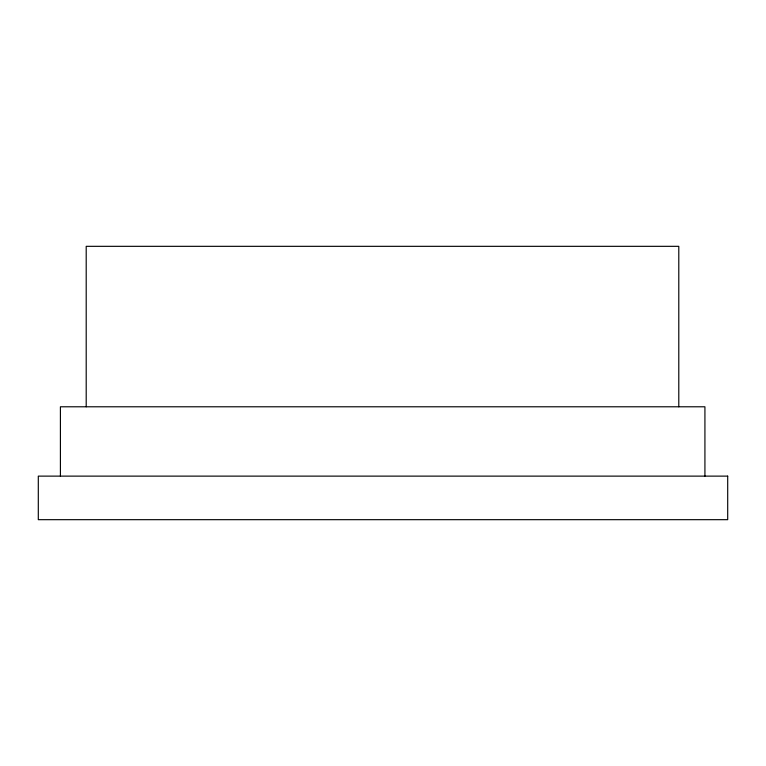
<?xml version="1.0" encoding="UTF-8"?>
<svg xmlns="http://www.w3.org/2000/svg" width="766" height="766" viewBox="0 0 766 766"><rect width="100%" height="100%" fill="white"/><g stroke="black" fill="none" stroke-linecap="round" stroke-linejoin="round"><path stroke-width="1.15" d="M704.921 476.126L704.921 406.784L60.409 406.784L60.409 476.126M678.791 406.784L678.791 246.326L86.204 246.326L86.204 406.784M727.7 476.126L38.3 476.126L38.3 519.674L727.7 519.674L727.7 476.126"/></g></svg>
